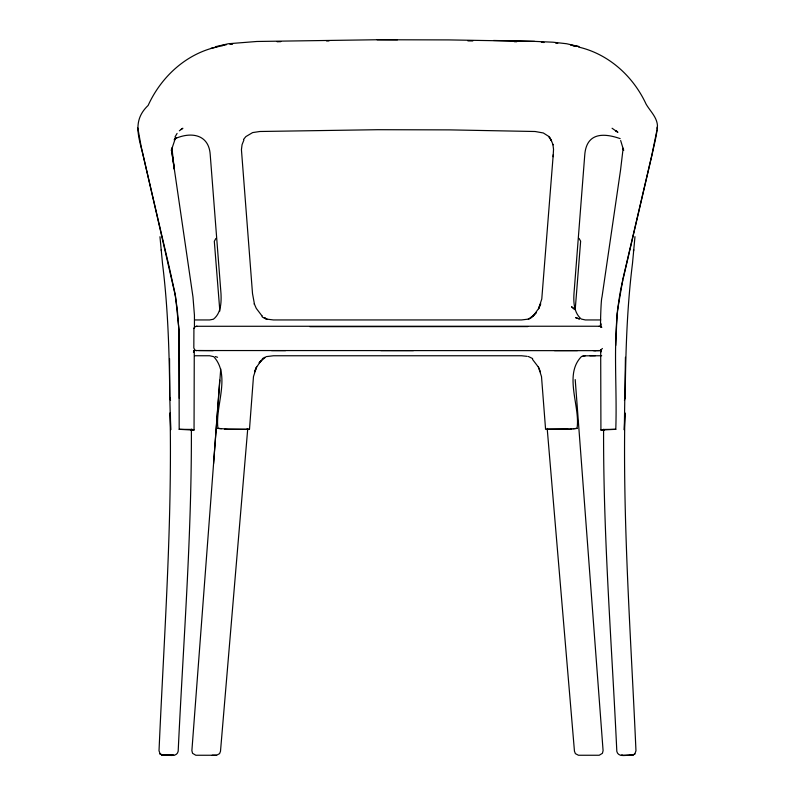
<?xml version="1.0" encoding="UTF-8"?>
<svg xmlns="http://www.w3.org/2000/svg" width="795" height="795" viewBox="0 0 795 795"><rect width="100%" height="100%" fill="white"/><g stroke="black" fill="none" stroke-linecap="round" stroke-linejoin="round"><path stroke-width="1.19" d="M190.81 430.155L194.05 430.016L194.268 350.257M603.703 430.085L602.839 430.025L604.309 429.449L615.787 429.32C617.407 381.739 611.633 333.373 621.392 286.359L652.317 153.524C654.215 144.243 656.899 135.011 657.465 125.511C656.839 117.004 650.101 111.081 646.077 104.095C633.277 76.39 608.841 54.11 578.74 47.094M603.594 429.221C603.196 536.734 611.802 644.059 616.821 751.404C618.46 758.211 627.871 754.346 632.691 755.17L634.847 753.958L635.96 750.768C631.021 638.365 622.723 525.922 624.9 413.35L624.602 412.615M600.841 326.606L601.805 327.331L599.718 326.278L594.302 326.238L196.276 326.288L194.705 327.073L193.92 328.583L193.821 347.981L194.974 350.138L196.574 350.635M624.989 413.181L624.304 429.996L625.436 357.283M625.208 398.146L625.188 397.421C625.635 352.642 626.937 307.814 632.502 263.334L634.976 236.652M170.369 412.615L170.657 429.926L169.792 397.421C169.325 352.771 168.053 308.062 162.518 263.702L159.964 236.711M657.177 127.16L657.117 128.621M615.747 345.457L617.129 312.673M553.121 156.724L553.539 149.301L552.893 144.322L553.052 144.829L551.084 139.811L551.482 140.765L548.918 137.088M575.192 309.831L580.638 241.183L579.048 238.391M249.054 428.863A7.543 0.626 3.6 0 1 249.213 429.26L228.324 429.191L217.949 428.376C214.928 406.007 231.077 375.886 213.795 356.697L209.622 355.753L194.795 355.753M249.501 429.091L253.476 376.591L256.686 366.753L254.509 371.802L256.527 367.161L261.635 360.026L259.11 362.749L265.142 357.472M213.557 463.674L219.738 380.159M220.732 368.91L191.883 750.659L192.559 753.322L195.818 755.25L216.558 755.25L219.579 753.64L220.493 751.305L247.692 429.29M553.24 154.647L541.773 299.019L538.533 308.808L540.719 303.75L538.702 308.38L533.564 315.565L536.237 312.644L530.901 317.533L533.375 316.042L528.327 318.964M600.593 326.447L600.821 323.644C600.126 338.094 600.662 300.152 601.994 297.091L620.567 169.931L623.141 148.248L623.648 150.404L620.656 140.516M656.968 130.032L651.85 155.164L622.942 278.816M161.127 250.008L161.544 250.654M617.337 311.471L622.733 280.029M624.433 400.412L625.188 397.421M633.327 250.982L633.854 249.928M193.92 328.573L194.228 327.669M243.916 140.029L242.068 144.63L241.432 149.669L252.512 293.574L254.48 304.286L254.251 303.75L256.278 308.38L262.181 316.152L261.714 315.754M602.391 348.468L600.464 350.525L594.73 350.665M174.989 136.988L177.086 133.431M243.568 139.413L245.884 136.581L252.631 132.586L259.885 131.493L377.695 129.704L449.821 129.883L535.134 131.503L543.333 132.974L549.196 136.7L550.607 138.479M215.922 238.391L214.312 241.302L219.847 311.024M176.619 137.565L174.165 139.92L175.566 137.783L171.303 150.444L171.929 147.9L174.294 169.176L171.67 150.891L192.976 296.982L194.437 315.247L194.437 327.202M247.613 428.932L246.698 429.161M179.352 130.797L182.87 128.263L180.942 129.476M629.898 755.25L632.691 755.17L634.847 753.958M262.37 358.654L265.152 357.154M531.07 317.96L529.053 319.034L521.57 319.938L273.45 319.948L265.997 319.024L262.29 317.026M600.692 350.158L600.921 430.016L615.787 429.32M175.606 138.459C191.744 131.463 208.896 134.713 210.208 154.528L221 293.703C221.408 302.617 221.05 313.309 213.388 319.232L209.622 319.948L194.527 319.948M216.826 46.985C185.911 53.881 161.057 77.026 148.138 105.437C132.149 120.631 138.648 136.561 143.03 155.085L169.285 267.478L174.721 292.153L177.275 309.136L179.014 331.614L179.183 429.32L192.171 430.016L191.019 430.095M219.032 46.408L223.445 45.255M210.963 48.336L219.35 46.339M221.745 45.772L226.545 44.639M215.952 46.597L228.374 43.735L256.835 41.479L377.108 39.75L448.907 39.909L534.628 41.38L553.042 42.205L566.596 43.735L579.028 46.597L570.86 45.196L574.815 45.772M585.349 355.753L581.562 356.468C563.357 374.793 580.509 406.623 577.021 428.376L569.816 429.24M573.394 428.724L577.021 428.376M266.087 356.657L273.401 355.762L521.52 355.753L527.184 356.359M230.043 44.093L232.349 43.834M571.714 428.912L548.043 429.419A7.682 0.636 -3.6 0 1 545.559 428.992L541.504 376.591L538.444 367.161L532.561 359.449M230.162 44.152L232.597 43.964M277.107 41.747L280.814 41.648M568.256 429.151L547.348 428.962M583.003 355.832L601.676 355.753M326.556 40.943L329.001 40.913M598.943 326.328L599.937 326.318M632.691 755.17L621.382 755.25L622.475 755.25M589.801 355.733L595.375 355.703M527.791 326.586L309.861 326.675M577.468 350.605L554.473 350.625M600.742 319.948L585.349 319.948L581.215 319.024C574.05 312.902 573.384 302.478 573.98 293.693L584.722 155.343C586.253 132.785 603.087 132.626 620.16 138.618M599.649 350.655L198.601 350.535M217.949 428.376L221.457 428.714M179.183 429.32L192.38 429.439L194.05 430.016M246.49 429.419L224.657 429.211M191.376 429.191C191.794 536.655 183.218 643.94 178.179 751.235C176.709 758.201 167.02 754.246 162.339 755.17L160.143 753.958L159.02 750.768C163.949 638.365 172.247 525.932 170.07 413.37L169.991 413.181M380.845 350.605L413.44 350.625M271.512 350.605L285.594 350.635M195.759 350.525L213.189 350.665M212.176 755.24L216.558 755.25M377.108 39.75L397.49 39.8M467.897 40.893L472.786 40.952M162.339 755.17L173.628 755.25L162.339 755.17L172.296 755.25M593.149 350.625L595.415 350.665M493.546 40.475L534.628 41.38M514.266 41.688L516.74 41.747M603.922 430.155L600.921 430.016M541.395 42.373L544.068 42.483M196.276 326.288L197.21 326.328M555.645 43.079L557.752 43.337M572.927 45.534L576.415 46.468M215.405 356.567L217.582 357.283M528.317 356.478L532.66 358.585M617.377 131.582L615.549 130.609L617.904 132.338L612.08 128.253M169.792 397.421L170.537 400.412M538.285 366.753L540.461 371.802M600.881 350.635L601.109 351.241M547.189 428.425L574.457 751.215L575.391 753.64L578.442 755.25L599.211 755.25L602.411 753.322L603.087 750.659L575.212 379.573M137.813 127.985L141.132 146.399L175.536 296.465L179.044 330.263L179.273 398.394M169.554 358.565L169.762 398.146M194.199 350.376L193.463 352.165L194.199 350.376M579.356 318.944L575.59 317.622L579.356 318.944M162.289 755.031L160.143 753.958L162.289 755.031M266.782 319.024L264.149 317.603L266.782 319.024M574.378 309.126L571.704 306.89L574.378 309.126M600.911 351.817L600.692 349.909L600.911 351.817"/></g></svg>
